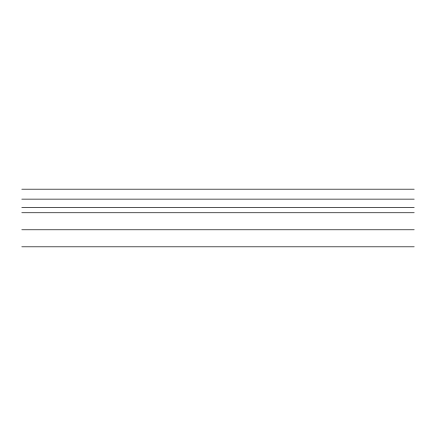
<?xml version="1.0" encoding="UTF-8"?>
<svg xmlns="http://www.w3.org/2000/svg" width="436" height="436" viewBox="0 0 436 436"><rect width="100%" height="100%" fill="white"/><g stroke="black" fill="none" stroke-linecap="round" stroke-linejoin="round"><path stroke-width="0.65" d="M21.8 189.191L414.2 189.191M21.8 199.138L414.2 199.138M21.8 207.612L414.2 207.612M21.8 212.746L414.2 212.746M21.8 229.777L414.2 229.777M21.8 246.809L414.2 246.809"/></g></svg>
